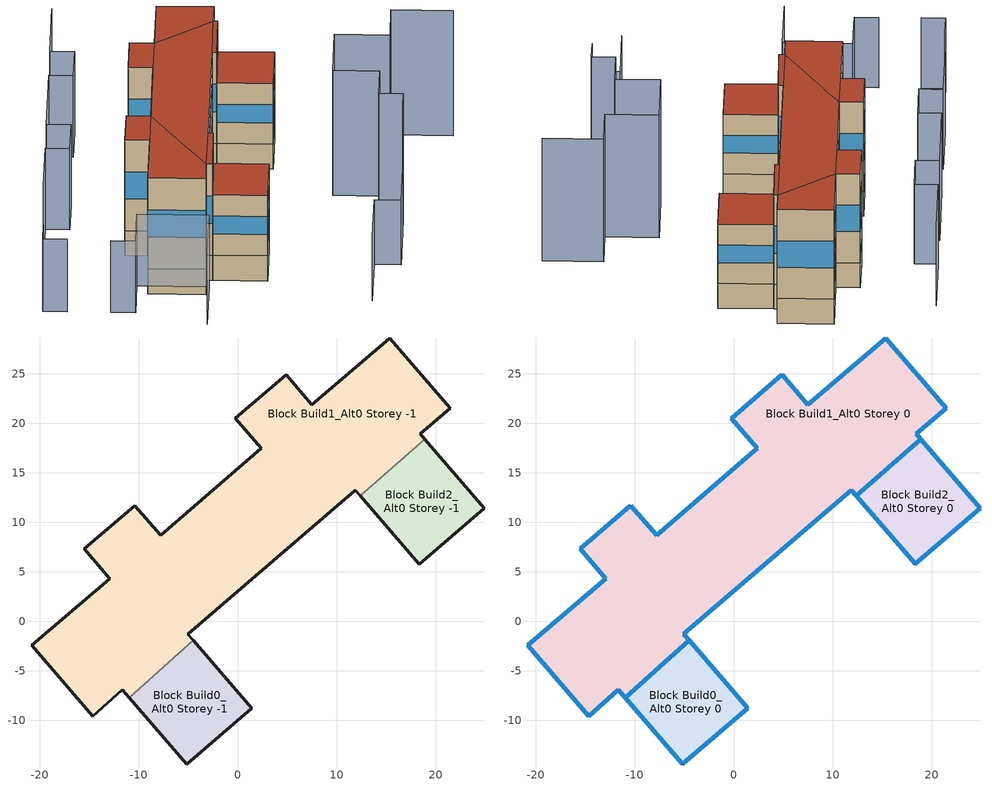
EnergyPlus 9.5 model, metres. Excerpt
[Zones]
Block Build0_Alt0 Storey -1
 floor ground (Project Basement Floor): -4.5,-1.94 1.4,-8.81 -5.18,-14.44 -10.99,-7.72 z-5
 wall ground (Project Basement Wall): -10.99,-7.72 -5.18,-14.44 1.4,-8.81 -4.5,-1.94 z-5:0
 wall to Block Build1_Alt0 Storey -1 (Project Partition): -4.5,-1.94 -10.99,-7.72 z-5:0
Block Build1_Alt0 Storey -1
 floor ground (Project Basement Floor): 15.35,28.62 21.49,21.5 18.44,18.92 18.89,18.4 12.38,12.66 11.88,13.24 -5.06,-1.3 -4.5,-1.94 -10.99,-7.72 -11.66,-6.95 -14.66,-9.6 -20.84,-2.45 -12.93,4.3 -15.53,7.34 -10.44,11.68 -7.8,8.67 2.38,17.5 -0.23,20.53 4.87,24.9 7.49,21.87 z-5
 wall ground (Project Basement Wall): -4.5,-1.94 -5.06,-1.3 11.88,13.24 12.38,12.66 / 18.89,18.4 18.44,18.92 21.49,21.5 15.35,28.62 7.49,21.87 4.87,24.9 -0.23,20.53 2.38,17.5 -7.8,8.67 -10.44,11.68 -15.53,7.34 -12.93,4.3 -20.84,-2.45 -14.66,-9.6 -11.66,-6.95 -10.99,-7.72 z-5:0
 wall to Block Build2_Alt0 Storey -1 (Project Partition): 12.38,12.66 18.89,18.4 z-5:0
Block Build2_Alt0 Storey -1
 floor ground (Project Basement Floor): 18.89,18.4 24.92,11.41 18.32,5.78 12.38,12.66 z-5
 wall ground (Project Basement Wall): 12.38,12.66 18.32,5.78 24.92,11.41 18.89,18.4 z-5:0
Block Build0_Alt0 Storey 0
 floor to Block Build0_Alt0 Storey -1 (Project Heated1rstFloor): -4.5,-1.94 1.4,-8.81 -5.18,-14.44 -10.99,-7.72 z0
 wall outside (Project Wall): -10.99,-7.72 -5.18,-14.44 1.4,-8.81 -4.5,-1.94 z0:12
 wall to Block Build1_Alt0 Storey 0 (Project Partition): -4.5,-1.94 -10.99,-7.72 z0:12
 window (Project External Window): -10.99,-7.73 -5.19,-14.43 / -5.18,-14.43 1.4,-8.81 / 1.4,-8.8 -4.5,-1.95 z4.2:7.8
 roof outside (Project Flat Roof): 1.4,-8.81 -4.5,-1.94 -10.99,-7.72 -5.18,-14.44 z12
Block Build1_Alt0 Storey 0
 floor to Block Build1_Alt0 Storey -1 (Project Heated1rstFloor): 15.35,28.62 21.49,21.5 18.44,18.92 18.89,18.4 12.38,12.66 11.88,13.24 -5.06,-1.3 -4.5,-1.94 -10.99,-7.72 -11.66,-6.95 -14.66,-9.6 -20.84,-2.45 -12.93,4.3 -15.53,7.34 -10.44,11.68 -7.8,8.67 2.38,17.5 -0.23,20.53 4.87,24.9 7.49,21.87 z0
 wall outside (Project Wall): -4.5,-1.94 -5.06,-1.3 11.88,13.24 12.38,12.66 / 18.89,18.4 18.44,18.92 21.49,21.5 15.35,28.62 7.49,21.87 4.87,24.9 -0.23,20.53 2.38,17.5 -7.8,8.67 -10.44,11.68 -15.53,7.34 -12.93,4.3 -20.84,-2.45 -14.66,-9.6 -11.66,-6.95 -10.99,-7.72 z0:18; -10.99,-7.72 -4.5,-1.94 / 12.38,12.66 18.89,18.4 z12:18
 wall to Block Build2_Alt0 Storey 0 (Project Partition): 12.38,12.66 18.89,18.4 z0:12
 window (Project External Window): -4.5,-1.94 -5.05,-1.3 / -5.05,-1.3 11.87,13.23 / 11.88,13.24 12.38,12.66 / 18.88,18.4 18.44,18.92 / 18.44,18.92 21.49,21.5 / 21.49,21.5 15.35,28.62 / 15.35,28.62 7.49,21.87 / 7.49,21.87 4.88,24.9 / 4.87,24.9 -0.23,20.53 / -0.23,20.53 2.38,17.5 / 2.37,17.49 -7.8,8.67 / -7.81,8.67 -10.44,11.67 / -10.44,11.67 -15.52,7.34 / -15.52,7.34 -12.93,4.3 / -12.93,4.3 -20.84,-2.45 / -20.84,-2.45 -14.66,-9.6 / -14.65,-9.6 -11.66,-6.95 / -11.66,-6.95 -10.99,-7.72 z6.3:11.7; -10.99,-7.72 -4.51,-1.95 / 12.38,12.67 18.88,18.4 z14.1:15.9
 roof outside (Project Flat Roof): 18.89,18.4 18.44,18.92 11.88,13.24 12.38,12.66 z18; -4.5,-1.94 -5.06,-1.3 -11.66,-6.95 -10.99,-7.72 z18; -7.8,8.67 -10.44,11.68 -15.53,7.34 -12.93,4.3 z18; 7.49,21.87 4.87,24.9 -0.23,20.53 2.38,17.5 z18; 21.49,21.5 15.35,28.62 7.49,21.87 18.44,18.92 z18; -11.66,-6.95 -7.8,8.67 -12.93,4.3 -20.84,-2.45 -14.66,-9.6 z18; 11.88,13.24 18.44,18.92 7.49,21.87 2.38,17.5 -7.8,8.67 -11.66,-6.95 -5.06,-1.3 z18
Block Build2_Alt0 Storey 0
 floor to Block Build2_Alt0 Storey -1 (Project Heated1rstFloor): 18.89,18.4 24.92,11.41 18.32,5.78 12.38,12.66 z0
 wall outside (Project Wall): 12.38,12.66 18.32,5.78 24.92,11.41 18.89,18.4 z0:12
 window (Project External Window): 12.38,12.66 18.32,5.78 / 18.32,5.78 24.92,11.4 / 24.92,11.41 18.89,18.4 z4.2:7.8
 roof outside (Project Flat Roof): 24.92,11.41 18.89,18.4 12.38,12.66 18.32,5.78 z12
shading: 39.63,-14.16 33.01,-6.53 / 33.01,-6.53 27.73,-11.17 / 27.73,-11.17 21.92,-4.33 / 21.92,-4.33 14.29,-10.88 / 14.29,-10.88 19.25,-16.66 / 19.25,-16.66 14.57,-20.68 / 14.57,-20.68 17.18,-23.71 / 17.18,-23.71 14.36,-26.13 z0:24.8; 14.36,-26.13 7.51,-32.01 / 7.51,-32.01 4.68,-28.72 / 4.68,-28.72 -2.96,-35.27 z0:12.8; -25.72,-19.91 -17.92,-13.23 / -17.92,-13.23 -25.49,-4.38 / -25.49,-4.38 -31.19,-9.26 / -31.19,-9.26 -33.79,-6.22 z0:14.2; -38.34,-0.9 -40.94,2.14 / -40.94,2.14 -37.91,4.74 z0:14.3; -31.82,10.36 -23.91,17.13 / -23.91,17.13 -21.35,14.05 / -21.35,14.05 -16.27,18.4 / -16.27,18.4 -18.83,21.48 / -18.83,21.48 -8.62,30.27 / -8.62,30.27 -6.03,27.22 / -6.03,27.22 -0.94,31.59 / -0.94,31.59 -3.56,34.62 / -3.56,34.62 5.39,42.31 z0:16.1
[Building]
None: North Axis=0; Terrain=Suburbs; Loads Convergence Tolerance Value=0.04; Temperature Convergence Tolerance Value=0.4; Solar Distribution=FullExterior; Maximum Number of Warmup Days=25; Minimum Number of Warmup Days=6
[Site:Location]
WeatherData/USA_CA_San.Francisco.Intl.AP.724940_TMY3.epw: Latitude=37.62; Longitude=-122.4; Time Zone=-8; Elevation=2
[SizingPeriod:DesignDay] Day of Month=21; Humidity Condition Type=Wetbulb; Barometric Pressure=100594; Rain Indicator=No; Snow Indicator=No; Daylight Saving Time Indicator=No; Solar Model Indicator=ASHRAEClearSky
Name | Month | Day Type | Maximum DryBulb Temperature | Daily DryBulb Temperature Range | Wetbulb or DewPoint at Maximum DryBulb | Wind Speed | Wind Direction | Sky Clearness
DENVER_STAPLETON Ann Htg 99.6% Condns DB | 12 | WinterDesignDay | -20 | 0 | -20 | 2.3 | 180 | 0
DENVER_STAPLETON Ann Clg .4% Condns DB=>MWB | 7 | SummerDesignDay | 34.1 | 15.2 | 15.8 | 4 | 120 | 1
[SITE:GROUNDTEMPERATURE:BUILDINGSURFACE]
15, 15, 15, 15, 15, 15, 15, 15, 15, 15, 15, 15
[MATERIAL] Solar Absorptance=0.7; Visible Absorptance=0.7
Name | Roughness | Thickness | Conductivity | Density | Specific Heat | Thermal Absorptance
Basement Floor; Heated1rstFloor Inertia | Rough | 0.1 | 0.9 | 2300 | 1000 | 0.9
Heated1rstFloor Insulation | Rough | 0.15 | 0.035 | 150 | 1000 | 0.9
Roof Insulation | Rough | 0.3 | 0.03 | 150 | 1000 | 0.9
Wall Inertia | Rough | 0.2 | 0.9 | 2300 | 1000 | 0.9
Wall Insulation | Rough | 0.2 | 0.03 | 150 | 1000 | 0.9
HeatedZoneIntMass; NonHeatedZoneIntMass | Rough | 0.1 | 0.3 | 600 | 1400 | 0.9
AirWallMaterial | MediumSmooth | 0.01 | 0.6 | 800 | 1000 | 0.95
[WINDOWMATERIAL:SIMPLEGLAZINGSYSTEM]
Window: UFactor=1.9; Solar Heat Gain Coefficient=0.7; Visible Transmittance=0.8
[CONSTRUCTION]
Project Wall: Wall Inertia, Wall Insulation
Project Basement Wall: Wall Inertia
Project Partition: AirWallMaterial
Project Basement Floor: Basement Floor
Project Flat Roof: Roof Insulation
Project External Window: Window
Project Heated1rstFloor: Heated1rstFloor Inertia, Heated1rstFloor Insulation
HeatedZoneIntMassObj: HeatedZoneIntMass
NonHeatedZoneIntMassObj: NonHeatedZoneIntMass
[ZONE] Type=1; Multiplier=1; Ceiling Height=autocalculate; Volume=autocalculate; Floor Area=autocalculate; Part of Total Floor Area=Yes
Block Build0_Alt0 Storey -1; Block Build0_Alt0 Storey 0; Block Build1_Alt0 Storey -1; Block Build1_Alt0 Storey 0; Block Build2_Alt0 Storey -1; Block Build2_Alt0 Storey 0
[INTERNALMASS]
Name | Construction | Zone or ZoneList | Surface Area
Block Build0_Alt0 Storey -1IntMass | NonHeatedZoneIntMassObj | Block Build0_Alt0 Storey -1 | 311
Block Build1_Alt0 Storey -1IntMass | NonHeatedZoneIntMassObj | Block Build1_Alt0 Storey -1 | 2063
Block Build2_Alt0 Storey -1IntMass | NonHeatedZoneIntMassObj | Block Build2_Alt0 Storey -1 | 318
Block Build0_Alt0 Storey 0IntMass | HeatedZoneIntMassObj | Block Build0_Alt0 Storey 0 | 622
Block Build1_Alt0 Storey 0IntMass | HeatedZoneIntMassObj | Block Build1_Alt0 Storey 0 | 6190
Block Build2_Alt0 Storey 0IntMass | HeatedZoneIntMassObj | Block Build2_Alt0 Storey 0 | 636
[ELECTRICEQUIPMENT] Schedule=LoadSchedule; Design Level Calculation Method=Watts/Area; Fraction Latent=0; Fraction Radiant=0; Fraction Lost=0; EndUse Subcategory=General
Name | Zone or ZoneList | Watts per Zone Floor Area
Block Build0_Alt0 Storey 0Load | Block Build0_Alt0 Storey 0 | 0.04
Block Build1_Alt0 Storey 0Load | Block Build1_Alt0 Storey 0 | 0.06
Block Build2_Alt0 Storey 0Load | Block Build2_Alt0 Storey 0 | 0.04
[ZONEINFILTRATION:DESIGNFLOWRATE] Schedule=AlwaysON; Design Flow Rate Calculation Method=AirChanges/Hour; Air Changes per Hour=1; Constant Term Coefficient=1; Temperature Term Coefficient=0; Velocity Term Coefficient=0; Velocity Squared Term Coefficient=0
Name | Zone or ZoneList
Block Build0_Alt0 Storey -1Leak | Block Build0_Alt0 Storey -1
Block Build1_Alt0 Storey -1Leak | Block Build1_Alt0 Storey -1
Block Build2_Alt0 Storey -1Leak | Block Build2_Alt0 Storey -1
[ZONEINFILTRATION:FLOWCOEFFICIENT] Schedule=AlwaysON; Stack Coefficient=0.107; Pressure Exponent=0.667; Wind Coefficient=0.167; Shelter Factor=0.61
Name | Zone | Flow Coefficient
Block Build0_Alt0 Storey 0Leak | Block Build0_Alt0 Storey 0 | 0.0292075
Block Build1_Alt0 Storey 0Leak | Block Build1_Alt0 Storey 0 | 0.199462
Block Build2_Alt0 Storey 0Leak | Block Build2_Alt0 Storey 0 | 0.0297087
[ZONEVENTILATION:DESIGNFLOWRATE] Schedule=AlwaysON; Design Flow Rate Calculation Method=AirChanges/Hour; Air Changes per Hour=4; Ventilation Type=Natural; Fan Pressure Rise=0; Fan Total Efficiency=1; Constant Term Coefficient=1; Temperature Term Coefficient=0; Velocity Term Coefficient=0; Velocity Squared Term Coefficient=0; Minimum Indoor Temperature=26; Maximum Indoor Temperature=100; Delta Temperature=1; Minimum Outdoor Temperature=-100; Maximum Outdoor Temperature=100; Maximum Wind Speed=40
Name | Zone or ZoneList
Block Build0_Alt0 Storey 0FreeCool | Block Build0_Alt0 Storey 0
Block Build1_Alt0 Storey 0FreeCool | Block Build1_Alt0 Storey 0
Block Build2_Alt0 Storey 0FreeCool | Block Build2_Alt0 Storey 0
[HVACTEMPLATE:THERMOSTAT]
ResidZone: Constant Heating Setpoint=21; Constant Cooling Setpoint=50
[HVACTEMPLATE:ZONE:IDEALLOADSAIRSYSTEM] Template Thermostat=ResidZone; Maximum Heating Supply Air Temperature=50; Minimum Cooling Supply Air Temperature=13; Maximum Heating Supply Air Humidity Ratio=0.0156; Minimum Cooling Supply Air Humidity Ratio=0.0077; Heating Limit=NoLimit; Cooling Limit=NoLimit; Dehumidification Control Type=ConstantSensibleHeatRatio; Cooling Sensible Heat Ratio=0.7; Dehumidification Setpoint=60; Humidification Control Type=None; Humidification Setpoint=30; Outdoor Air Method=Flow/Area; Outdoor Air Flow Rate per Person=0.007; Outdoor Air Flow Rate per Zone=0; Demand Controlled Ventilation Type=None; Outdoor Air Economizer Type=NoEconomizer; Heat Recovery Type=Sensible; Sensible Heat Recovery Effectiveness=0.65; Latent Heat Recovery Effectiveness=0
Name | Maximum Sensible Heating Capacity | Outdoor Air Flow Rate per Zone Floor Area
Block Build0_Alt0 Storey 0 | 7778.24 | 0.0014
Block Build1_Alt0 Storey 0 | 77380.2 | 0.0021
Block Build2_Alt0 Storey 0 | 7955.86 | 0.0014
[ENERGYMANAGEMENTSYSTEM:SENSOR]
Name | OutputVariable or OutputMeter Index Key | OutputVariable or OutputMeter
T0 | Block Build0_Alt0 Storey 0 | Zone Mean Air Temperature
T1 | Block Build1_Alt0 Storey 0 | Zone Mean Air Temperature
T2 | Block Build2_Alt0 Storey 0 | Zone Mean Air Temperature
Pow0 | Block Build0_Alt0 Storey 0 IDEAL LOADS AIR SYSTEM | Zone Ideal Loads Supply Air Total Heating Rate
Pow1 | Block Build1_Alt0 Storey 0 IDEAL LOADS AIR SYSTEM | Zone Ideal Loads Supply Air Total Heating Rate
Pow2 | Block Build2_Alt0 Storey 0 IDEAL LOADS AIR SYSTEM | Zone Ideal Loads Supply Air Total Heating Rate
DHWPow | DHW | Water Use Equipment Heating Rate
[ENERGYMANAGEMENTSYSTEM:PROGRAMCALLINGMANAGER]
Average Building Temperature: EndOfZoneTimestepBeforeZoneReporting; AverageZoneTemps
Compute Total Building Heat Pow: EndOfZoneTimestepBeforeZoneReporting; TotZonePow
Compute Total DHW Heat Pow: EndOfZoneTimestepBeforeZoneReporting; prgmDHWPow
[ENERGYMANAGEMENTSYSTEM:PROGRAM]
AverageZoneTemps: SET SumNumerator = T0*Vol0+T1*Vol1+T2*Vol2; SET SumDenominator  = Vol0+Vol1+Vol2; SET AverageBuildingTemp  = SumNumerator / SumDenominator
TotZonePow: SET TotBuildPow = Pow0+Pow1+Pow2
prgmDHWPow: SET TotDHWPow = DHWPow
[ENERGYMANAGEMENTSYSTEM:GLOBALVARIABLE]
AverageBuildingTemp
TotBuildPow
TotDHWPow
[ENERGYMANAGEMENTSYSTEM:OUTPUTVARIABLE] Type of Data in Variable=Averaged; Update Frequency=ZoneTimeStep
Name | EMS Variable
Mean Heated Zones Air Temperature | AverageBuildingTemp
Total Building Heating Power | TotBuildPow
Total DHW Heating Power | TotDHWPow
[ENERGYMANAGEMENTSYSTEM:INTERNALVARIABLE] Internal Data Type=Zone Air Volume
Name | Internal Data Index Key
Vol0 | Block Build0_Alt0 Storey 0
Vol1 | Block Build1_Alt0 Storey 0
Vol2 | Block Build2_Alt0 Storey 0
[WATERUSE:EQUIPMENT]
DHW: EndUse Subcategory=General; Peak Flow Rate=1.14669e-08; Flow Rate Fraction Schedule=WaterTaps; Target Temperature Schedule=TargetWaterTemp; Hot Water Supply Temperature Schedule=HotWaterTemp; Cold Water Supply Temperature Schedule=ColdWaterTemp
[SCHEDULE:COMPACT]
AlwaysON: Through: 12/31, For: AllDays, Until: 24:00, 1
HotWaterTemp: Through: 12/31, For: AllDays, Until: 24:00, 55
TargetWaterTemp: Through: 12/31, For: AllDays, Until: 24:00, 37
[SCHEDULE:FILE] Column Number=1; Rows to Skip at Top=0; Number of Hours of Data=8760; Column Separator=Comma; Interpolate to Timestep=No
Name | File
LoadSchedule | /Users/alizad/PycharmProjects/mubes-ubem/examples/ForTest/InputFiles/Building21_winter.txt
Watertaps | /Users/alizad/PycharmProjects/mubes-ubem/examples/ForTest/InputFiles/domestic_hot_water_40_apartments.txt
ColdWaterTemp | /Users/alizad/PycharmProjects/mubes-ubem/examples/ForTest/InputFiles/cold_water_temperature_stockholm.txt
